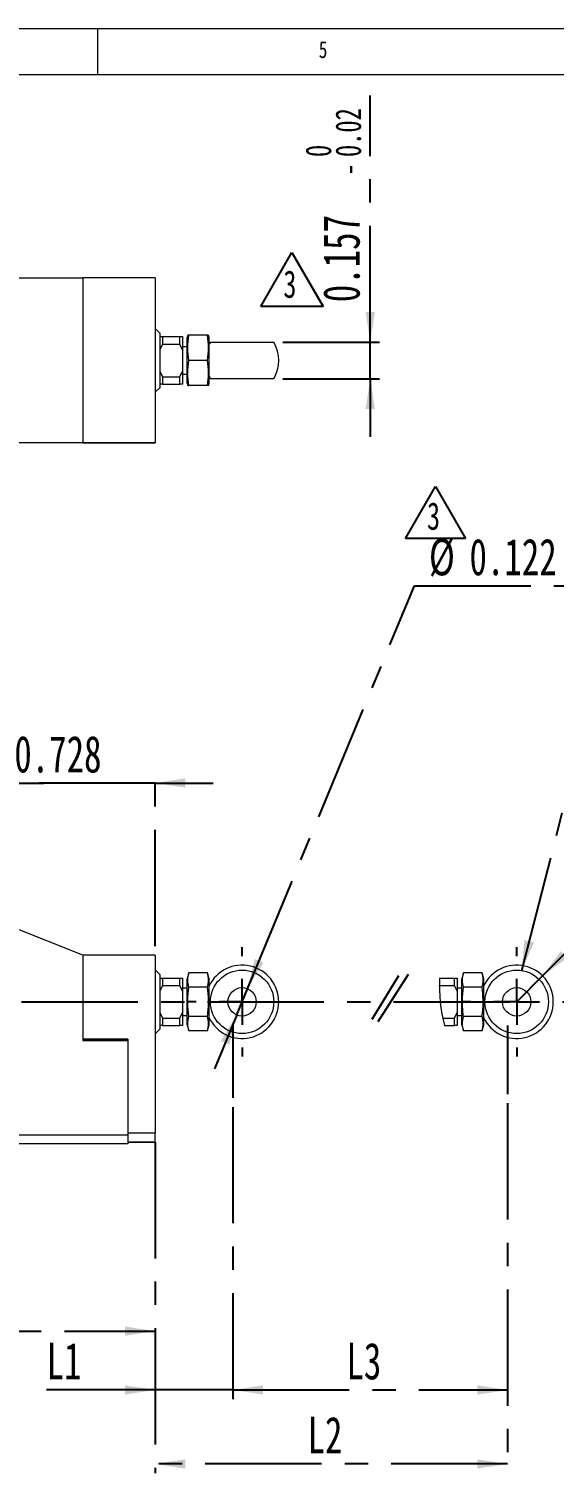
# Paper-space layout '시트1-ENG' of a CAD drawing. Header units: inches. Extents: x 0.2 to 16.3, y 0.2 to 11.5.
# Drawn here: x 7.97 to 10.23, y 5.29 to 11.5 of the extents above; entities that cross this region are included whole.
import ezdxf

# ---------------------------------------------------------------- set-up
doc = ezdxf.new("R2010")
doc.units = ezdxf.units.IN
doc.header["$MEASUREMENT"] = 0
doc.linetypes.add('CENTERX2', pattern=[0.8, 0.5, -0.1, 0.1, -0.1])
doc.layers.add('CENTER_LINE', color=7, linetype='CENTERX2')
doc.layers.add('DIMENSION', color=7, linetype='Continuous')
doc.styles.add('SLDTEXTSTYLE0', font='TXT', dxfattribs={"width": 0.7})
doc.styles.add('SLDTEXTSTYLE2', font='TXT', dxfattribs={"width": 0.75})
doc.dimstyles.new('SLDDIMSTYLE0', dxfattribs={"dimtxt": 0.15748, "dimasz": 0.13, "dimexe": 0, "dimexo": 0.0625, "dimgap": 0.03937, "dimtad": 1, "dimdec": 3, "dimrnd": 1e-09, "dimzin": 12, "dimdsep": 46, "dimtxsty": 'SLDTEXTSTYLE0', "dimsah": 1, "dimcen": 0.09, "dimadec": 0, "dimazin": 3, "dimtfac": 1, "dimtdec": 3, "dimtofl": 0, "dimtmove": 0, "dimatfit": 3, "dimfxl": 1, "dimfrac": 2, "dimtolj": 1, "dimtzin": 12, "dimarcsym": 0})
doc.dimstyles.new('SLDDIMSTYLE1', dxfattribs={"dimtxt": 0.15748, "dimasz": 0.13, "dimexe": 0, "dimexo": 0.0625, "dimgap": 0.03937, "dimtad": 1, "dimdec": 3, "dimrnd": 1e-09, "dimzin": 12, "dimdsep": 46, "dimtxsty": 'SLDTEXTSTYLE0', "dimsah": 1, "dimcen": 0.09, "dimadec": 0, "dimazin": 3, "dimtfac": 1, "dimtdec": 3, "dimtmove": 0, "dimatfit": 0, "dimfxl": 1, "dimfrac": 2, "dimtolj": 1, "dimtzin": 12, "dimarcsym": 0})
doc.dimstyles.new('SLDDIMSTYLE12', dxfattribs={"dimtxt": 0.15748, "dimasz": 0.13, "dimexe": 0, "dimexo": 0.0625, "dimgap": 0.03937, "dimtad": 0, "dimtih": 1, "dimtoh": 1, "dimdec": 3, "dimrnd": 1e-09, "dimdsep": 46, "dimtxsty": 'SLDTEXTSTYLE0', "dimsah": 1, "dimcen": 0, "dimadec": 0, "dimazin": 2, "dimtol": 1, "dimtp": 0.003937, "dimtm": 0.003937, "dimtfac": 1, "dimtdec": 3, "dimtmove": 0, "dimatfit": 3, "dimfxl": 1, "dimfrac": 2, "dimtolj": 1, "dimarcsym": 0})
doc.dimstyles.new('SLDDIMSTYLE13', dxfattribs={"dimtxt": 0.15748, "dimasz": 0.13, "dimexe": 0, "dimexo": 0.0625, "dimgap": 0.03937, "dimtad": 1, "dimdec": 3, "dimrnd": 1e-09, "dimdsep": 46, "dimtxsty": 'SLDTEXTSTYLE0', "dimsah": 1, "dimcen": 0.09, "dimadec": 0, "dimazin": 2, "dimtol": 1, "dimtm": 0.019685, "dimtfac": 1, "dimtdec": 3, "dimtmove": 0, "dimatfit": 0, "dimfxl": 1, "dimfrac": 2, "dimtolj": 1, "dimarcsym": 0})
doc.dimstyles.new('SLDDIMSTYLE14', dxfattribs={"dimtxt": 0.15748, "dimasz": 0.13, "dimexe": 0, "dimexo": 0.0625, "dimgap": 0.03937, "dimtad": 0, "dimtih": 1, "dimtoh": 1, "dimdec": 3, "dimrnd": 1e-09, "dimzin": 12, "dimdsep": 46, "dimtxsty": 'SLDTEXTSTYLE0', "dimsah": 1, "dimcen": 0, "dimadec": 0, "dimazin": 3, "dimtfac": 1, "dimtdec": 3, "dimtofl": 0, "dimtmove": 0, "dimatfit": 3, "dimfxl": 1, "dimfrac": 2, "dimtolj": 1, "dimtzin": 12, "dimarcsym": 0})
doc.dimstyles.new('SLDDIMSTYLE4', dxfattribs={"dimtxt": 0.15748, "dimasz": 0.13, "dimexe": 0, "dimexo": 0.0625, "dimgap": 0.03937, "dimtad": 1, "dimdec": 3, "dimrnd": 1e-09, "dimdsep": 46, "dimtxsty": 'SLDTEXTSTYLE0', "dimsah": 1, "dimcen": 0.09, "dimadec": 0, "dimazin": 2, "dimtfac": 1, "dimtdec": 3, "dimtmove": 0, "dimatfit": 0, "dimfxl": 1, "dimfrac": 2, "dimtolj": 1, "dimtzin": 12, "dimarcsym": 0})
doc.dimstyles.new('SLDDIMSTYLE9', dxfattribs={"dimtxt": 0.18, "dimasz": 0.13, "dimexe": 0, "dimexo": 0.0625, "dimgap": 0, "dimtad": 0, "dimtih": 1, "dimtoh": 1, "dimdec": 0, "dimrnd": 1e-09, "dimzin": 0, "dimdsep": 46, "dimtxsty": 'Standard', "dimsah": 1, "dimcen": 0.09, "dimadec": 0, "dimazin": 0, "dimtfac": 0.13, "dimtdec": 0, "dimtofl": 0, "dimtmove": 0, "dimatfit": 3, "dimfxl": 1, "dimfrac": 2, "dimtolj": 1, "dimtzin": 0, "dimarcsym": 0})

# ---------------------------------------------------------------- blocks, each defined once
blk = doc.blocks.new('SW_NOTE_0_12')
at = {"layer": 'CENTER_LINE', "color": 0}
for p, q in [((-0.0927, -0.0027), (0.0364, 0.2209)), ((0.0364, 0.2209), (0.1655, -0.0027)), ((0.1655, -0.0027), (-0.0927, -0.0027))]:
    blk.add_line(p, q, dxfattribs=at)
at = {"layer": 'CENTER_LINE', "color": 0, "insert": (0, 0.1523), "char_height": 0.1181, "attachment_point": 1, "style": 'SLDTEXTSTYLE0'}
blk.add_mtext('3', dxfattribs=at)
blk = doc.blocks.new('_D_37')
at = {"layer": 'CENTER_LINE'}
for p, q in [((8.8501, 6.861), (8.8501, 5.6054)), ((10.0313, 6.8769), (10.0313, 5.6054)), ((8.8501, 5.6447), (10.0313, 5.6447))]:
    blk.add_line(p, q, dxfattribs=at)
for points in [[(8.8501, 5.6447), (8.9801, 5.6247), (8.9801, 5.6647)], [(10.0313, 5.6447), (9.9013, 5.6647), (9.9013, 5.6247)]]:
    blk.add_solid(points, dxfattribs=at)
at = {"layer": 'CENTER_LINE', "insert": (9.3381, 5.8477), "char_height": 0.15748, "attachment_point": 1, "style": 'SLDTEXTSTYLE0'}
blk.add_mtext('L3', dxfattribs=at)
blk = doc.blocks.new('_D_38')
at = {"layer": 'CENTER_LINE'}
for p, q in [((8.8501, 6.861), (8.8501, 5.6054)), ((8.5155, 6.7103), (8.5155, 5.6054)), ((8.5155, 5.6447), (8.0487, 5.6447)), ((8.8501, 5.6447), (8.5155, 5.6447)), ((8.8501, 5.6447), (9.1001, 5.6447))]:
    blk.add_line(p, q, dxfattribs=at)
for points in [[(8.5155, 5.6447), (8.3855, 5.6647), (8.3855, 5.6247)], [(8.8501, 5.6447), (8.9801, 5.6247), (8.9801, 5.6647)]]:
    blk.add_solid(points, dxfattribs=at)
at = {"layer": 'CENTER_LINE', "insert": (8.0487, 5.8477), "char_height": 0.15748, "attachment_point": 1, "style": 'SLDTEXTSTYLE0'}
blk.add_mtext('L1', dxfattribs=at)
blk = doc.blocks.new('_D_39')
at = {"layer": 'CENTER_LINE'}
for p, q in [((10.0313, 6.8769), (10.0313, 5.2871)), ((8.5155, 6.7103), (8.5155, 5.2871)), ((10.0313, 5.3265), (8.5155, 5.3265))]:
    blk.add_line(p, q, dxfattribs=at)
for points in [[(8.5155, 5.3265), (8.6455, 5.3065), (8.6455, 5.3465)], [(10.0313, 5.3265), (9.9013, 5.3465), (9.9013, 5.3065)]]:
    blk.add_solid(points, dxfattribs=at)
at = {"layer": 'CENTER_LINE', "insert": (9.1708, 5.5295), "char_height": 0.15748, "attachment_point": 1, "style": 'SLDTEXTSTYLE0'}
blk.add_mtext('L2', dxfattribs=at)
blk = doc.blocks.new('_D_41')
at = {"layer": 'CENTER_LINE'}
for p, q in [((7.5278, 7.5605), (7.5278, 7.8105)), ((7.7478, 7.5605), (7.4885, 7.5605)), ((7.5278, 6.7022), (7.5278, 7.5605)), ((7.5278, 6.7022), (7.5278, 6.4522))]:
    blk.add_line(p, q, dxfattribs=at)
for points in [[(7.5278, 7.5605), (7.5478, 7.6905), (7.5078, 7.6905)], [(7.5278, 6.7022), (7.5078, 6.5722), (7.5478, 6.5722)]]:
    blk.add_solid(points, dxfattribs=at)
at = {"layer": 'CENTER_LINE', "insert": (7.3248, 6.8899), "char_height": 0.15748, "attachment_point": 1, "rotation": 90, "style": 'SLDTEXTSTYLE0'}
blk.add_mtext('0.858', dxfattribs=at)
blk = doc.blocks.new('_D_43')
at = {"layer": 'CENTER_LINE'}
for p, q in [((4.1257, 7.1118), (4.1257, 5.8582)), ((8.5155, 6.7103), (8.5155, 5.8582)), ((4.1257, 5.8976), (8.5155, 5.8976))]:
    blk.add_line(p, q, dxfattribs=at)
for points in [[(4.1257, 5.8976), (4.2557, 5.8776), (4.2557, 5.9176)], [(8.5155, 5.8976), (8.3855, 5.9176), (8.3855, 5.8776)]]:
    blk.add_solid(points, dxfattribs=at)
at = {"layer": 'CENTER_LINE', "insert": (6.1319, 6.1006), "char_height": 0.15748, "attachment_point": 1, "style": 'SLDTEXTSTYLE0'}
blk.add_mtext('4.39', dxfattribs=at)
blk = doc.blocks.new('_D_51')
at = {"layer": 'CENTER_LINE'}
for p, q in [((7.236, 7.7475), (7.236, 8.2933)), ((7.7872, 7.7475), (7.7872, 8.2933)), ((7.236, 8.2539), (6.986, 8.2539)), ((7.7872, 8.2539), (7.236, 8.2539)), ((7.7872, 8.2539), (8.0372, 8.2539))]:
    blk.add_line(p, q, dxfattribs=at)
for points in [[(7.236, 8.2539), (7.106, 8.2739), (7.106, 8.2339)], [(7.7872, 8.2539), (7.9172, 8.2339), (7.9172, 8.2739)]]:
    blk.add_solid(points, dxfattribs=at)
at = {"layer": 'CENTER_LINE', "insert": (7.2701, 8.4569), "char_height": 0.15748, "attachment_point": 1, "style": 'SLDTEXTSTYLE0'}
blk.add_mtext('0.551', dxfattribs=at)
blk = doc.blocks.new('_D_52')
at = {"layer": 'CENTER_LINE'}
for p, q in [((7.7872, 7.7475), (7.7872, 8.2933)), ((8.5155, 7.5528), (8.5155, 8.2933)), ((7.7872, 8.2539), (7.5372, 8.2539)), ((8.5155, 8.2539), (7.7872, 8.2539)), ((8.5155, 8.2539), (8.7655, 8.2539))]:
    blk.add_line(p, q, dxfattribs=at)
for points in [[(7.7872, 8.2539), (7.6572, 8.2739), (7.6572, 8.2339)], [(8.5155, 8.2539), (8.6455, 8.2339), (8.6455, 8.2739)]]:
    blk.add_solid(points, dxfattribs=at)
at = {"layer": 'CENTER_LINE', "insert": (7.9099, 8.4569), "char_height": 0.15748, "attachment_point": 1, "style": 'SLDTEXTSTYLE0'}
blk.add_mtext('0.728', dxfattribs=at)
blk = doc.blocks.new('_D_54')
at = {"layer": 'CENTER_LINE'}
for p, q in [((8.9129, 7.3696), (9.6306, 9.1016)), ((9.6306, 9.1016), (11.4073, 9.1016)), ((8.8662, 7.2569), (8.9129, 7.3696)), ((8.8662, 7.2569), (8.7704, 7.0259))]:
    blk.add_line(p, q, dxfattribs=at)
for points in [[(8.9129, 7.3696), (8.9811, 7.4821), (8.9442, 7.4974)], [(8.8662, 7.2569), (8.7979, 7.1445), (8.8349, 7.1291)]]:
    blk.add_solid(points, dxfattribs=at)
at = {"layer": 'CENTER_LINE', "attachment_point": 1, "style": 'SLDTEXTSTYLE0'}
for s, insert, char_height in [('%%c', (9.6931, 9.3046), 0.15748), ('0.122', (9.8675, 9.3046), 0.15748), ('±0.004', (10.4114, 9.2516), 0.11024), ('HOLE', (10.9156, 9.3046), 0.15748)]:
    blk.add_mtext(s, dxfattribs=dict(at, insert=insert, char_height=char_height))
blk = doc.blocks.new('SW_CENTERMARKSYMBOL_17')
at = {"layer": 'CENTER_LINE', "color": 0}
for p, q in [((0, 0.1969), (0, 0.2348)), ((0, 0), (0, 0.0984)), ((-0.1969, 0), (-0.2348, 0)), ((0, 0), (-0.0984, 0)), ((0, 0), (0, -0.0984)), ((0, 0), (0.0984, 0)), ((0.1969, 0), (0.2348, 0)), ((0, -0.1969), (0, -0.2348))]:
    blk.add_line(p, q, dxfattribs=at)
blk = doc.blocks.new('_D_64')
at = {"layer": 'CENTER_LINE'}
for p, q in [((9.4407, 10.1495), (9.4407, 11.2095)), ((9.0653, 10.1495), (9.4801, 10.1495)), ((9.4407, 9.992), (9.4407, 10.1495)), ((9.0653, 9.992), (9.4801, 9.992)), ((9.4407, 9.992), (9.4407, 9.742))]:
    blk.add_line(p, q, dxfattribs=at)
for points in [[(9.4407, 10.1495), (9.4607, 10.2795), (9.4207, 10.2795)], [(9.4407, 9.992), (9.4207, 9.862), (9.4607, 9.862)]]:
    blk.add_solid(points, dxfattribs=at)
at = {"layer": 'CENTER_LINE', "attachment_point": 1, "rotation": 90, "style": 'SLDTEXTSTYLE0'}
for s, insert, char_height in [('0.02', (9.2908, 10.9452), 0.11024), ('0', (9.1623, 10.9452), 0.1102), ('-', (9.2908, 10.865), 0.1102), ('0.157', (9.2377, 10.321), 0.15748)]:
    blk.add_mtext(s, dxfattribs=dict(at, insert=insert, char_height=char_height))
blk = doc.blocks.new('SW_NOTE_0_19')
at = {"layer": 'CENTER_LINE', "color": 0}
for p, q in [((-0.0973, -0.0027), (0.0367, 0.2294)), ((0.0367, 0.2294), (0.1707, -0.0027)), ((0.1707, -0.0027), (-0.0973, -0.0027))]:
    blk.add_line(p, q, dxfattribs=at)
at = {"layer": 'CENTER_LINE', "color": 0, "insert": (0, 0.1523), "char_height": 0.1181, "attachment_point": 1, "style": 'SLDTEXTSTYLE0'}
blk.add_mtext('3', dxfattribs=at)
blk = doc.blocks.new('_D_72')
at = {"layer": 'CENTER_LINE'}
for p, q in [((10.1819, 7.4246), (10.4105, 7.6533)), ((10.4105, 7.6533), (12.5728, 7.6533)), ((10.0705, 7.3133), (10.1819, 7.4246))]:
    blk.add_line(p, q, dxfattribs=at)
blk.add_solid([(10.1819, 7.4246), (10.2879, 7.5024), (10.2596, 7.5307)], dxfattribs=at)
at = {"layer": 'CENTER_LINE', "char_height": 0.15748, "attachment_point": 1, "style": 'SLDTEXTSTYLE0'}
for s, insert in [('ROD END TIP SUS', (10.728, 8.0531)), ('SPHERE R0.157', (10.473, 7.8563)), ('%%p', (11.9187, 7.8563)), ('0.004', (12.0879, 7.8563))]:
    blk.add_mtext(s, dxfattribs=dict(at, insert=insert))
blk = doc.blocks.new('SW_CENTERMARKSYMBOL_25')
at = {"layer": 'CENTER_LINE', "color": 0}
for p, q in [((0, 0.1969), (0, 0.2348)), ((0, 0), (0, 0.0984)), ((-0.1969, 0), (-0.2348, 0)), ((0, 0), (-0.0984, 0)), ((0, 0), (0, -0.0984)), ((0, 0), (0.0984, 0)), ((0.1969, 0), (0.2348, 0)), ((0, -0.1969), (0, -0.2348))]:
    blk.add_line(p, q, dxfattribs=at)

psp = doc.layouts.new('시트1-ENG')

# ---------------------------------------------------------------- linework, layer by layer
at = {"color": 7, "linetype": 'Continuous', "lineweight": 18}
for p, q in [((16.3386, 11.4961), (0.1969, 11.4961)), ((8.2677, 11.4961), (8.2677, 11.2992)), ((16.1516, 11.2992), (0.3937, 11.2992)), ((7.9092, 10.4251), (8.2045, 10.4251)), ((8.5155, 10.4252), (8.2045, 10.4252)), ((8.2045, 10.4252), (8.2045, 9.7165)), ((8.2045, 10.4251), (8.2045, 10.3267)), ((8.5155, 10.4252), (8.5155, 9.7165)), ((8.5352, 10.1881), (8.5155, 10.2078)), ((8.5352, 10.1881), (8.5352, 9.9535)), ((8.5352, 10.1729), (8.547, 10.1729)), ((8.547, 10.1406), (8.5352, 10.1164)), ((8.547, 10.1729), (8.547, 10.1406)), ((8.547, 10.1729), (8.6218, 10.1729)), ((8.547, 10.1406), (8.6218, 10.1406)), ((8.6218, 10.1406), (8.6218, 10.1729)), ((8.6218, 10.1729), (8.6336, 10.1729)), ((8.6336, 10.1165), (8.6218, 10.1406)), ((8.6336, 10.1729), (8.6336, 10.1165)), ((8.6533, 10.1298), (8.6336, 10.1298)), ((8.6559, 10.1791), (8.6533, 10.1692)), ((8.6533, 9.9724), (8.6533, 10.1692)), ((8.7407, 10.1791), (8.6604, 10.1791)), ((8.7478, 10.1692), (8.7451, 10.1791)), ((8.7478, 9.9724), (8.7478, 10.1692)), ((8.7531, 10.1495), (9.0259, 10.1495)), ((8.6336, 10.1165), (8.6336, 10.0246)), ((8.7407, 10.0708), (8.6604, 10.0708)), ((8.5352, 10.0246), (8.547, 10.0005)), ((8.547, 10.0005), (8.6218, 10.0005)), ((8.547, 10.0005), (8.547, 9.9682)), ((8.6218, 10.0005), (8.6336, 10.0246)), ((8.6218, 9.9682), (8.6218, 10.0005)), ((8.6336, 10.0246), (8.6336, 9.9682)), ((8.6336, 10.0117), (8.6533, 10.0117)), ((8.5155, 9.9338), (8.5352, 9.9535)), ((8.547, 9.9682), (8.5352, 9.9682)), ((8.547, 9.9682), (8.6218, 9.9682)), ((8.6336, 9.9682), (8.6218, 9.9682)), ((8.6533, 9.9724), (8.6559, 9.9625)), ((8.7407, 9.9625), (8.6604, 9.9625)), ((8.7451, 9.9625), (8.7478, 9.9724)), ((9.0259, 9.992), (8.7531, 9.992)), ((8.2045, 9.7165), (7.9092, 9.7165)), ((8.2045, 9.7165), (8.2045, 9.7165)), ((8.5155, 9.7165), (8.2045, 9.7165)), ((8.2045, 9.7165), (8.2045, 9.7164)), ((8.2045, 9.7164), (8.3974, 9.7164)), ((8.3974, 9.7164), (8.3974, 9.7162)), ((8.3974, 9.7162), (8.5155, 9.7162)), ((8.5155, 9.7165), (8.5155, 9.7162)), ((8.2045, 7.5133), (7.9092, 7.6314)), ((8.2045, 7.5135), (8.2045, 7.5133)), ((8.5155, 7.5135), (8.2045, 7.5135)), ((8.2045, 7.5133), (8.2045, 7.3559)), ((8.5155, 7.5135), (8.5155, 6.7497)), ((8.5352, 7.4306), (8.5155, 7.4503)), ((8.5352, 7.4306), (8.5352, 7.1959)), ((8.5352, 7.4156), (8.547, 7.4156)), ((8.547, 7.4156), (8.547, 7.3833)), ((8.547, 7.4156), (8.6218, 7.4156)), ((8.6218, 7.3833), (8.6218, 7.4156)), ((8.6218, 7.4156), (8.6336, 7.4156)), ((8.6336, 7.4156), (8.6336, 7.3592)), ((8.6604, 7.4383), (8.6533, 7.4117)), ((8.6533, 7.3133), (8.6533, 7.4117)), ((8.7407, 7.4383), (8.6604, 7.4383)), ((8.7478, 7.4117), (8.7407, 7.4383)), ((8.7478, 7.3133), (8.7478, 7.4117)), ((9.7387, 7.4156), (9.8028, 7.4156)), ((9.8028, 7.3833), (9.8028, 7.4156)), ((9.8028, 7.4156), (9.8146, 7.4156)), ((9.8146, 7.4156), (9.8146, 7.3592)), ((9.8414, 7.4383), (9.8343, 7.4117)), ((9.8343, 7.3133), (9.8343, 7.4117)), ((9.9216, 7.4383), (9.8414, 7.4383)), ((9.9288, 7.4117), (9.9216, 7.4383)), ((9.9288, 7.3133), (9.9288, 7.4117)), ((8.2045, 7.3559), (8.2045, 7.1525)), ((8.547, 7.3833), (8.5352, 7.3592)), ((8.547, 7.3833), (8.6218, 7.3833)), ((8.6336, 7.3592), (8.6218, 7.3833)), ((8.6533, 7.3723), (8.6336, 7.3723)), ((8.6336, 7.3592), (8.6336, 7.2673)), ((8.7407, 7.3758), (8.6604, 7.3758)), ((9.7352, 7.3833), (9.8028, 7.3833)), ((9.8146, 7.3592), (9.8028, 7.3833)), ((9.8343, 7.3723), (9.8146, 7.3723)), ((9.8146, 7.3592), (9.8146, 7.2673)), ((9.9216, 7.3758), (9.8414, 7.3758)), ((8.5352, 7.2673), (8.547, 7.2433)), ((8.6218, 7.2433), (8.6336, 7.2673)), ((8.6336, 7.2673), (8.6336, 7.2109)), ((8.6533, 7.2148), (8.6533, 7.3133)), ((8.7478, 7.2148), (8.7478, 7.3133)), ((9.8028, 7.2433), (9.8146, 7.2673)), ((9.8146, 7.2673), (9.8146, 7.2109)), ((9.8343, 7.2148), (9.8343, 7.3133)), ((9.9288, 7.2148), (9.9288, 7.3133)), ((8.547, 7.2109), (8.5352, 7.2109)), ((8.547, 7.2433), (8.6218, 7.2433)), ((8.547, 7.2433), (8.547, 7.2109)), ((8.547, 7.2109), (8.6218, 7.2109)), ((8.6218, 7.2109), (8.6218, 7.2433)), ((8.6336, 7.2109), (8.6218, 7.2109)), ((8.6336, 7.2542), (8.6533, 7.2542)), ((8.6533, 7.2148), (8.6604, 7.1883)), ((8.7407, 7.2508), (8.6604, 7.2508)), ((8.7407, 7.1883), (8.7478, 7.2148)), ((9.7549, 7.2433), (9.8028, 7.2433)), ((9.7596, 7.2109), (9.8028, 7.2109)), ((9.8028, 7.2109), (9.8028, 7.2433)), ((9.8146, 7.2109), (9.8028, 7.2109)), ((9.8146, 7.2542), (9.8343, 7.2542)), ((9.8343, 7.2148), (9.8414, 7.1883)), ((9.9216, 7.2508), (9.8414, 7.2508)), ((9.9216, 7.1883), (9.9288, 7.2148)), ((8.2045, 7.1525), (8.2045, 7.1471)), ((8.2045, 7.1525), (8.3974, 7.1525)), ((8.3974, 7.1522), (8.2045, 7.1522)), ((8.2045, 7.1471), (8.3974, 7.1471)), ((8.3974, 7.1525), (8.3974, 6.7497)), ((8.5155, 7.1763), (8.5352, 7.1959)), ((8.7407, 7.1883), (8.6604, 7.1883)), ((9.9216, 7.1883), (9.8414, 7.1883)), ((4.7084, 6.7416), (8.3974, 6.7416)), ((8.3974, 6.7497), (8.5155, 6.7497)), ((8.3974, 6.7497), (8.3974, 6.7457)), ((8.3974, 6.7457), (8.3974, 6.7416)), ((8.3974, 6.7416), (8.3974, 6.7022)), ((8.5155, 6.7103), (8.3974, 6.7103)), ((8.3974, 6.7101), (8.5155, 6.7101)), ((8.5155, 6.7103), (8.5155, 6.7497)), ((8.5155, 6.7103), (8.5155, 6.7101)), ((8.3974, 6.7022), (4.7084, 6.7022))]:
    psp.add_line(p, q, dxfattribs=at)
for centre, radius in [((8.8895, 7.3133), 0.1364), ((10.0705, 7.3133), 0.1364), ((8.8895, 7.3133), 0.061), ((10.0705, 7.3133), 0.061)]:
    psp.add_circle(centre, radius, dxfattribs=at)
for centre, radius, start, end in [((8.8895, 10.0708), 0.1575, 150, 154.15807), ((8.8895, 10.0708), 0.1575, 330, 30), ((8.8895, 10.0708), 0.1575, 205.84193, 210), ((8.8895, 7.3133), 0.1575, 205.84193, 154.15807), ((10.0705, 7.3133), 0.1575, 205.84192, 154.15808), ((10.4477, 7.3845), 0.7096, 177.48684, 194.16047)]:
    psp.add_arc(centre, radius, start, end, dxfattribs=at)
for points, knots in [([(8.6604, 10.1791), (8.658, 10.1791), (8.6551, 10.1791), (8.6563, 10.1791), (8.6564, 10.1791)], [0, 0, 0, 0, 0.866894, 1, 1, 1, 1]), ([(8.6604, 10.0708), (8.6582, 10.0887), (8.6537, 10.1247), (8.6582, 10.1608), (8.6604, 10.1791)], [0, 0, 0, 0, 0.495216, 1, 1, 1, 1]), ([(8.7407, 10.0708), (8.7429, 10.0887), (8.7474, 10.1247), (8.7429, 10.1608), (8.7407, 10.1791)], [0, 0, 0, 0, 0.495216, 1, 1, 1, 1]), ([(8.7407, 10.1791), (8.7431, 10.1791), (8.746, 10.1791), (8.7448, 10.1791), (8.7447, 10.1791)], [0, 0, 0, 0, 0.866894, 1, 1, 1, 1]), ([(8.6604, 9.9625), (8.6582, 9.9804), (8.6537, 10.0165), (8.6582, 10.0526), (8.6604, 10.0708)], [0, 0, 0, 0, 0.495216, 1, 1, 1, 1]), ([(8.7407, 9.9625), (8.7429, 9.9804), (8.7474, 10.0165), (8.7429, 10.0526), (8.7407, 10.0708)], [0, 0, 0, 0, 0.4952157, 1, 1, 1, 1]), ([(8.6564, 9.9625), (8.6562, 9.9625), (8.6551, 9.9625), (8.6579, 9.9625), (8.6604, 9.9625)], [0, 0, 0, 0, 0.119874, 1, 1, 1, 1]), ([(8.7447, 9.9625), (8.7449, 9.9625), (8.746, 9.9625), (8.7432, 9.9625), (8.7407, 9.9625)], [0, 0, 0, 0, 0.119874, 1, 1, 1, 1]), ([(8.6604, 7.3758), (8.6582, 7.3861), (8.6537, 7.4069), (8.6582, 7.4278), (8.6604, 7.4383)], [0, 0, 0, 0, 0.495216, 1, 1, 1, 1]), ([(8.7407, 7.3758), (8.7429, 7.3861), (8.7474, 7.4069), (8.7429, 7.4278), (8.7407, 7.4383)], [0, 0, 0, 0, 0.4952157, 1, 1, 1, 1]), ([(9.8414, 7.3758), (9.8392, 7.3861), (9.8347, 7.4069), (9.8391, 7.4278), (9.8414, 7.4383)], [0, 0, 0, 0, 0.495288, 1, 1, 1, 1]), ([(9.9216, 7.3758), (9.9239, 7.3861), (9.9284, 7.4069), (9.9239, 7.4278), (9.9216, 7.4383)], [0, 0, 0, 0, 0.495288, 1, 1, 1, 1]), ([(8.6604, 7.2508), (8.6598, 7.256), (8.6568, 7.2792), (8.6545, 7.3212), (8.6584, 7.3575), (8.6604, 7.3758)], [0, 0, 0, 0, 0.1269715, 0.560077, 1, 1, 1, 1]), ([(8.7407, 7.2508), (8.7413, 7.256), (8.7442, 7.2792), (8.7466, 7.3212), (8.7426, 7.3575), (8.7407, 7.3758)], [0, 0, 0, 0, 0.1269715, 0.560077, 1, 1, 1, 1]), ([(9.8414, 7.2508), (9.8407, 7.256), (9.8378, 7.2792), (9.8355, 7.3212), (9.8394, 7.3575), (9.8414, 7.3758)], [0, 0, 0, 0, 0.126971, 0.560077, 1, 1, 1, 1]), ([(9.9216, 7.2508), (9.9223, 7.256), (9.9252, 7.2792), (9.9275, 7.3212), (9.9236, 7.3575), (9.9216, 7.3758)], [0, 0, 0, 0, 0.126971, 0.560077, 1, 1, 1, 1]), ([(8.6604, 7.1883), (8.6582, 7.1986), (8.6537, 7.2194), (8.6582, 7.2402), (8.6604, 7.2508)], [0, 0, 0, 0, 0.495216, 1, 1, 1, 1]), ([(8.7407, 7.1883), (8.7429, 7.1986), (8.7474, 7.2194), (8.7429, 7.2402), (8.7407, 7.2508)], [0, 0, 0, 0, 0.4952157, 1, 1, 1, 1]), ([(9.8414, 7.1883), (9.8392, 7.1986), (9.8347, 7.2194), (9.8391, 7.2402), (9.8414, 7.2508)], [0, 0, 0, 0, 0.4952878, 1, 1, 1, 1]), ([(9.9216, 7.1883), (9.9239, 7.1986), (9.9284, 7.2194), (9.9239, 7.2402), (9.9216, 7.2508)], [0, 0, 0, 0, 0.495288, 1, 1, 1, 1])]:
    psp.add_open_spline(points, degree=3, knots=knots, dxfattribs=at)
at = {"layer": 'CENTER_LINE'}
psp.add_line((3.9412, 7.3133), (10.1259, 7.3133), dxfattribs=at)
at = {"layer": 'DIMENSION'}
for p, q in [((9.5615, 7.425), (9.4469, 7.2369)), ((9.6035, 7.4314), (9.4739, 7.2266)), ((8.8501, 7.2108), (8.8501, 6.9004)), ((10.0313, 7.2108), (10.0313, 6.9163))]:
    psp.add_line(p, q, dxfattribs=at)

# ---------------------------------------------------------------- block references
at = {"layer": 'CENTER_LINE'}
for name, p in [('SW_NOTE_0_19', (9.067, 10.3056)), ('SW_NOTE_0_12', (9.6845, 9.3084)), ('SW_CENTERMARKSYMBOL_17', (8.8895, 7.3133)), ('SW_CENTERMARKSYMBOL_25', (10.0705, 7.3133))]:
    psp.add_blockref(name, p, dxfattribs=at)

# ---------------------------------------------------------------- texts
at = {"color": 7, "linetype": 'Continuous', "lineweight": 0, "insert": (9.2192, 11.4436), "char_height": 0.0729, "attachment_point": 1, "style": 'SLDTEXTSTYLE2'}
psp.add_mtext('5', dxfattribs=at)

# ---------------------------------------------------------------- dimensions: what is measured, and where the dimension line sits
at = {"layer": 'CENTER_LINE'}
for base, p1, p2, dimstyle, picture, middle in [((9.4407, 10.14953), (9.0259, 9.99205), (9.0259, 10.14953), 'SLDDIMSTYLE13', '_D_64', (9.4407, 10.76524)), ((7.5278, 7.5605), (8.3974, 6.7022), (7.7872, 7.5605), 'SLDDIMSTYLE4', '_D_41', (7.5278, 7.1314))]:
    dim = psp.add_linear_dim(base=base, p1=p1, p2=p2, angle=90, dimstyle=dimstyle, dxfattribs=at)
    dim.commit()
    dim.dimension.update_dxf_attribs({"geometry": picture, "text_midpoint": middle, "dimtype": 160})
dim = psp.add_diameter_dim_2p(p1=(8.9129, 7.3696), p2=(8.8662, 7.2569), text='<> HOLE', dimstyle='SLDDIMSTYLE12', dxfattribs=at)
dim.commit()
dim.dimension.update_dxf_attribs({"geometry": '_D_54', "text_midpoint": (10.5502, 9.2131), "dimtype": 163})
for base, p1, p2, dimstyle, picture, middle in [((7.236, 8.2539), (7.7872, 7.7082), (7.236, 7.7082), 'SLDDIMSTYLE4', '_D_51', (7.5116, 8.2539)), ((7.7872, 8.2539), (8.5155, 7.5135), (7.7872, 7.7082), 'SLDDIMSTYLE4', '_D_52', (8.1513, 8.2539)), ((8.5155, 5.8976), (4.1257, 7.1512), (8.5155, 6.7497), 'SLDDIMSTYLE0', '_D_43', (6.3206, 5.8976))]:
    dim = psp.add_linear_dim(base=base, p1=p1, p2=p2, dimstyle=dimstyle, dxfattribs=at)
    dim.commit()
    dim.dimension.update_dxf_attribs({"geometry": picture, "text_midpoint": middle, "dimtype": 160})
dim = psp.add_radius_dim(center=(10.0705, 7.3133), mpoint=(10.1819, 7.4246), text='ROD END TIP SUS\\PSPHERE R0.157 %%p 0.004', dimstyle='SLDDIMSTYLE14', dxfattribs=at)
dim.commit()
dim.dimension.update_dxf_attribs({"geometry": '_D_72', "text_midpoint": (11.5229, 7.8434), "dimtype": 164})
for base, p1, p2, text, dimstyle, picture, middle in [((8.5155, 5.6447), (8.8501, 6.9004), (8.5155, 6.7497), 'L1', 'SLDDIMSTYLE1', '_D_38', (8.1513, 5.6447)), ((8.5155, 5.3265), (10.0313, 6.9163), (8.5155, 6.7497), 'L2', 'SLDDIMSTYLE0', '_D_39', (9.2734, 5.3265)), ((10.0313, 5.6447), (8.8501, 6.9004), (10.0313, 6.9163), 'L3', 'SLDDIMSTYLE0', '_D_37', (9.4407, 5.6447))]:
    dim = psp.add_linear_dim(base=base, p1=p1, p2=p2, text=text, dimstyle=dimstyle, dxfattribs=at)
    dim.commit()
    dim.dimension.update_dxf_attribs({"geometry": picture, "text_midpoint": middle, "dimtype": 160})

# ---------------------------------------------------------------- leaders
psp.add_leader([(10.092, 7.4479), (10.3643, 8.5044)], dimstyle='SLDDIMSTYLE9', dxfattribs=at)

doc.saveas('drawing.dxf')
